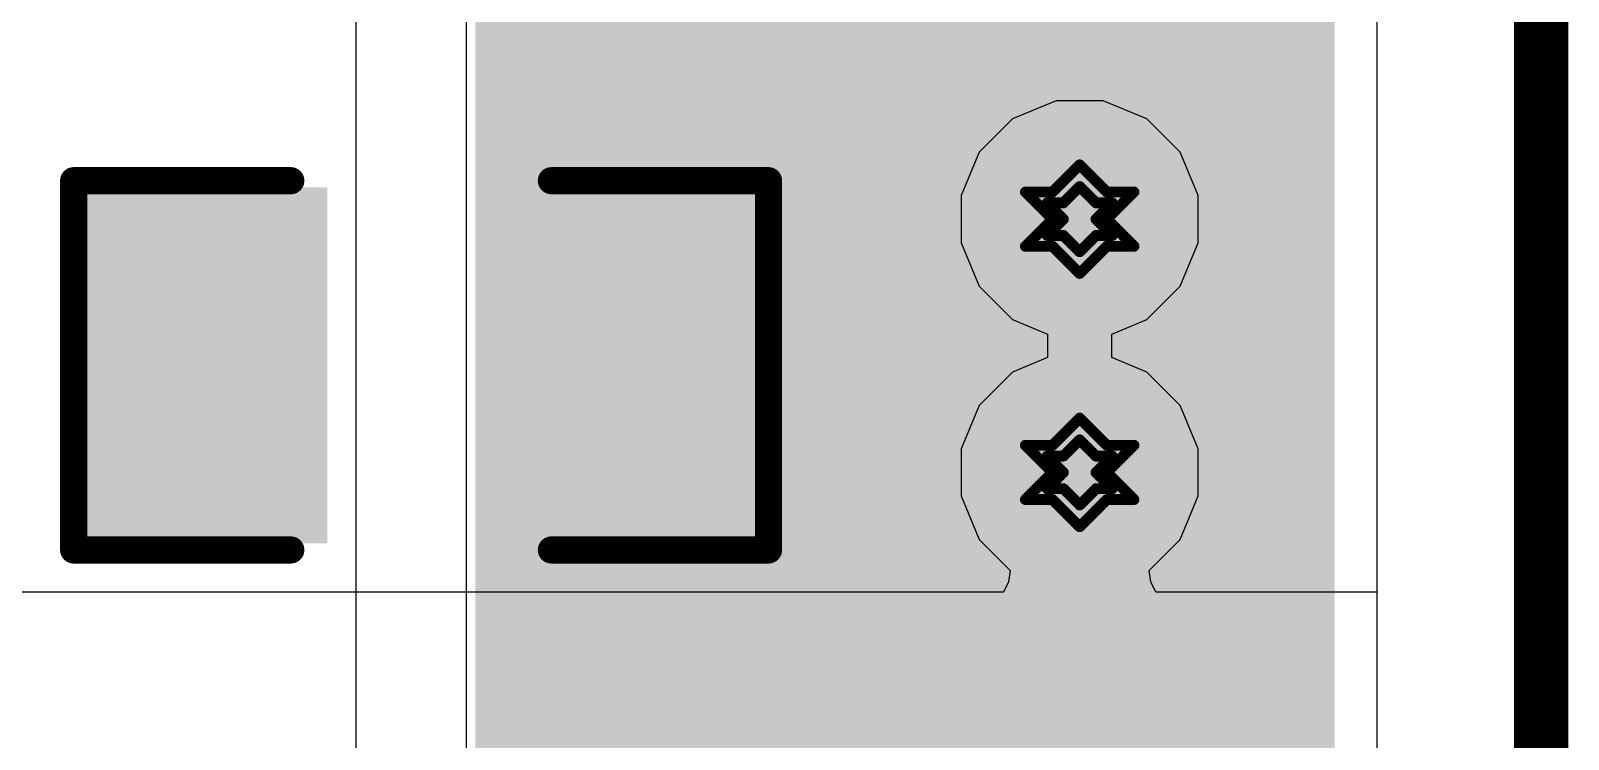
# Model space of a CAD drawing. Header units: inches. Extents: x -5 to 5328, y -4 to 5281.
# Drawn here: x 138.91 to 146.11, y 79.78 to 83.09 of the extents above; entities that cross this region are included whole.
import ezdxf

# ---------------------------------------------------------------- set-up
doc = ezdxf.new("R2010")
doc.units = ezdxf.units.IN
for name, color, linetype in [('Board Outline', 216, 'Continuous'), ('Bottom Layer', 5, 'Continuous'), ('Bottom Solder', 6, 'Continuous'), ('Drill Drawing', 1, 'Continuous'), ('Layer 1', 16, 'Continuous'), ('Layer 2', 76, 'Continuous'), ('Top Layer', 1, 'Continuous'), ('Top Overlay', 2, 'Continuous'), ('Top Paste', 8, 'Continuous'), ('Top Solder', 216, 'Continuous'), ('Via Holes', 16, 'Continuous')]:
    doc.layers.add(name, color=color, linetype=linetype)

# ---------------------------------------------------------------- blocks, each defined once
blk = doc.blocks.new('C___0805_201')
at = {"layer": 'Top Layer'}
for points in [[(-1.524, 0.762), (-0.508, 0.762), (-0.508, -0.762), (-1.524, -0.762)], [(0.508, 0.762), (1.524, 0.762), (1.524, -0.762), (0.508, -0.762)]]:
    blk.add_hatch(color=1, dxfattribs=at).paths.add_polyline_path(points)
at = {"layer": 'Top Paste'}
for points in [[(-1.524, 0.762), (-0.508, 0.762), (-0.508, -0.762), (-1.524, -0.762)], [(0.508, 0.762), (1.524, 0.762), (1.524, -0.762), (0.508, -0.762)]]:
    blk.add_hatch(color=8, dxfattribs=at).paths.add_polyline_path(points)
at = {"layer": 'Top Solder'}
for points in [[(-1.594, 0.832), (-0.438, 0.832), (-0.438, -0.832), (-1.594, -0.832)], [(0.438, 0.832), (1.594, 0.832), (1.594, -0.832), (0.438, -0.832)]]:
    blk.add_hatch(color=216, dxfattribs=at).paths.add_polyline_path(points)
at = {"layer": 'Top Overlay'}
for points in [[(-1.6256, 0.8636, 0.127, 0.127, 0), (-1.6256, -0.8636, 0.127, 0.127, 0)], [(-0.6096, 0.8636, 0.127, 0.127, 0), (-1.6256, 0.8636, 0.127, 0.127, 0)], [(1.6256, 0.8636, 0.127, 0.127, 0), (0.6096, 0.8636, 0.127, 0.127, 0)], [(1.6256, 0.8636, 0.127, 0.127, 0), (1.6256, -0.8636, 0.127, 0.127, 0)], [(-0.6096, -0.8636, 0.127, 0.127, 0), (-1.6256, -0.8636, 0.127, 0.127, 0)], [(1.6256, -0.8636, 0.127, 0.127, 0), (0.6096, -0.8636, 0.127, 0.127, 0)]]:
    blk.add_lwpolyline(points, format="xyseb", dxfattribs=at)
for points in [[(-1.6574, 0.8636, 0.0635, 0.0635, 1), (-1.5938, 0.8636, 0.0635, 0.0635, 1)], [(-1.6574, 0.8636, 0.0635, 0.0635, 1), (-1.5938, 0.8636, 0.0635, 0.0635, 1)], [(-0.6413, 0.8636, 0.0635, 0.0635, 1), (-0.5778, 0.8636, 0.0635, 0.0635, 1)], [(0.5778, 0.8636, 0.0635, 0.0635, 1), (0.6413, 0.8636, 0.0635, 0.0635, 1)], [(1.5938, 0.8636, 0.0635, 0.0635, 1), (1.6574, 0.8636, 0.0635, 0.0635, 1)], [(1.5938, 0.8636, 0.0635, 0.0635, 1), (1.6574, 0.8636, 0.0635, 0.0635, 1)], [(-1.6574, -0.8636, 0.0635, 0.0635, 1), (-1.5938, -0.8636, 0.0635, 0.0635, 1)], [(-1.6574, -0.8636, 0.0635, 0.0635, 1), (-1.5938, -0.8636, 0.0635, 0.0635, 1)], [(-0.6413, -0.8636, 0.0635, 0.0635, 1), (-0.5778, -0.8636, 0.0635, 0.0635, 1)], [(0.5778, -0.8636, 0.0635, 0.0635, 1), (0.6413, -0.8636, 0.0635, 0.0635, 1)], [(1.5938, -0.8636, 0.0635, 0.0635, 1), (1.6574, -0.8636, 0.0635, 0.0635, 1)], [(1.5938, -0.8636, 0.0635, 0.0635, 1), (1.6574, -0.8636, 0.0635, 0.0635, 1)]]:
    blk.add_lwpolyline(points, format="xyseb", close=True, dxfattribs=at)

msp = doc.modelspace()

# ---------------------------------------------------------------- hatches: boundary and pattern name
at = {"layer": 'Bottom Layer'}
h = msp.add_hatch(color=5, dxfattribs=at)
edge = h.paths.add_edge_path()
edge.add_arc((143.8223, 82.212), 0.3, 0, 360)
h = msp.add_hatch(color=5, dxfattribs=at)
edge = h.paths.add_edge_path()
edge.add_arc((143.8223, 81.0273), 0.3, 0, 360)
at = {"layer": 'Bottom Solder'}
h = msp.add_hatch(color=6, dxfattribs=at)
edge = h.paths.add_edge_path()
edge.add_arc((143.8223, 82.212), 0.4016, 0, 360)
h = msp.add_hatch(color=6, dxfattribs=at)
edge = h.paths.add_edge_path()
edge.add_arc((143.8223, 81.0273), 0.4016, 0, 360)
at = {"layer": 'Layer 1'}
h = msp.add_hatch(color=16, dxfattribs=at)
edge = h.paths.add_edge_path()
edge.add_arc((143.8223, 82.212), 0.3, 0, 360)
h = msp.add_hatch(color=16, dxfattribs=at)
edge = h.paths.add_edge_path()
edge.add_arc((143.8223, 81.0273), 0.3, 0, 360)
at = {"layer": 'Layer 2'}
h = msp.add_hatch(color=76, dxfattribs=at)
edge = h.paths.add_edge_path()
edge.add_arc((143.8223, 82.212), 0.3, 0, 360)
h = msp.add_hatch(color=76, dxfattribs=at)
edge = h.paths.add_edge_path()
edge.add_arc((143.8223, 81.0273), 0.3, 0, 360)
at = {"layer": 'Top Layer'}
msp.add_hatch(color=1, dxfattribs=at).paths.add_polyline_path([(140.994, 73.0516), (145.0161, 73.0516), (145.0161, 87.7508), (140.994, 87.7508)])
h = msp.add_hatch(color=1, dxfattribs=at)
edge = h.paths.add_edge_path()
edge.add_arc((143.8223, 82.212), 0.3, 0, 360)
h = msp.add_hatch(color=1, dxfattribs=at)
edge = h.paths.add_edge_path()
edge.add_arc((143.8223, 81.0273), 0.3, 0, 360)
at = {"layer": 'Top Solder'}
h = msp.add_hatch(color=216, dxfattribs=at)
edge = h.paths.add_edge_path()
edge.add_arc((143.8223, 82.212), 0.4016, 0, 360)
h = msp.add_hatch(color=216, dxfattribs=at)
edge = h.paths.add_edge_path()
edge.add_arc((143.8223, 81.0273), 0.4016, 0, 360)
at = {"layer": 'Via Holes'}
h = msp.add_hatch(color=7, dxfattribs=at)
edge = h.paths.add_edge_path()
edge.add_arc((143.8223, 82.212), 0.15, 0, 360)
h = msp.add_hatch(color=7, dxfattribs=at)
edge = h.paths.add_edge_path()
edge.add_arc((143.8223, 81.0273), 0.15, 0, 360)

# ---------------------------------------------------------------- linework, layer by layer
at = {"layer": 'Board Outline'}
msp.add_lwpolyline([(145.9813, -4, 0.254, 0.254, 0), (145.9813, 106, 0.254, 0.254, 0)], format="xyseb", dxfattribs=at)
at = {"layer": 'Bottom Layer'}
msp.add_line((145.2127, 99.4446), (145.2127, 67.59), dxfattribs=at)
at = {"layer": 'Drill Drawing'}
for points in [[(143.6953, 82.339, 0.0508, 0.0508, 0), (143.8223, 82.466, 0.0508, 0.0508, 0)], [(143.8223, 82.466, 0.0508, 0.0508, 0), (143.9493, 82.339, 0.0508, 0.0508, 0)], [(143.7461, 82.2882, 0.0508, 0.0508, 0), (143.8223, 82.3644, 0.0508, 0.0508, 0)], [(143.8223, 82.3644, 0.0508, 0.0508, 0), (143.8985, 82.2882, 0.0508, 0.0508, 0)], [(143.5683, 82.339, 0.0508, 0.0508, 0), (143.6953, 82.212, 0.0508, 0.0508, 0)], [(143.5683, 82.339, 0.0508, 0.0508, 0), (143.6953, 82.339, 0.0508, 0.0508, 0)], [(143.6699, 82.2882, 0.0508, 0.0508, 0), (143.7461, 82.212, 0.0508, 0.0508, 0)], [(143.6699, 82.2882, 0.0508, 0.0508, 0), (143.7461, 82.2882, 0.0508, 0.0508, 0)], [(143.8985, 82.2882, 0.0508, 0.0508, 0), (143.9747, 82.2882, 0.0508, 0.0508, 0)], [(143.8985, 82.212, 0.0508, 0.0508, 0), (143.9747, 82.2882, 0.0508, 0.0508, 0)], [(143.9493, 82.339, 0.0508, 0.0508, 0), (144.0763, 82.339, 0.0508, 0.0508, 0)], [(143.9493, 82.212, 0.0508, 0.0508, 0), (144.0763, 82.339, 0.0508, 0.0508, 0)], [(143.5683, 82.085, 0.0508, 0.0508, 0), (143.6953, 82.212, 0.0508, 0.0508, 0)], [(143.6699, 82.1358, 0.0508, 0.0508, 0), (143.7461, 82.212, 0.0508, 0.0508, 0)], [(143.8985, 82.212, 0.0508, 0.0508, 0), (143.9747, 82.1358, 0.0508, 0.0508, 0)], [(143.9493, 82.212, 0.0508, 0.0508, 0), (144.0763, 82.085, 0.0508, 0.0508, 0)], [(143.6699, 82.1358, 0.0508, 0.0508, 0), (143.7461, 82.1358, 0.0508, 0.0508, 0)], [(143.7461, 82.1358, 0.0508, 0.0508, 0), (143.8223, 82.0596, 0.0508, 0.0508, 0)], [(143.8223, 82.0596, 0.0508, 0.0508, 0), (143.8985, 82.1358, 0.0508, 0.0508, 0)], [(143.8985, 82.1358, 0.0508, 0.0508, 0), (143.9747, 82.1358, 0.0508, 0.0508, 0)], [(143.5683, 82.085, 0.0508, 0.0508, 0), (143.6953, 82.085, 0.0508, 0.0508, 0)], [(143.6953, 82.085, 0.0508, 0.0508, 0), (143.8223, 81.958, 0.0508, 0.0508, 0)], [(143.8223, 81.958, 0.0508, 0.0508, 0), (143.9493, 82.085, 0.0508, 0.0508, 0)], [(143.9493, 82.085, 0.0508, 0.0508, 0), (144.0763, 82.085, 0.0508, 0.0508, 0)], [(143.6953, 81.1543, 0.0508, 0.0508, 0), (143.8223, 81.2813, 0.0508, 0.0508, 0)], [(143.8223, 81.2813, 0.0508, 0.0508, 0), (143.9493, 81.1543, 0.0508, 0.0508, 0)], [(143.5683, 81.1543, 0.0508, 0.0508, 0), (143.6953, 81.0273, 0.0508, 0.0508, 0)], [(143.5683, 81.1543, 0.0508, 0.0508, 0), (143.6953, 81.1543, 0.0508, 0.0508, 0)], [(143.7461, 81.1035, 0.0508, 0.0508, 0), (143.8223, 81.1797, 0.0508, 0.0508, 0)], [(143.8223, 81.1797, 0.0508, 0.0508, 0), (143.8985, 81.1035, 0.0508, 0.0508, 0)], [(143.9493, 81.1543, 0.0508, 0.0508, 0), (144.0763, 81.1543, 0.0508, 0.0508, 0)], [(143.9493, 81.0273, 0.0508, 0.0508, 0), (144.0763, 81.1543, 0.0508, 0.0508, 0)], [(143.6699, 81.1035, 0.0508, 0.0508, 0), (143.7461, 81.0273, 0.0508, 0.0508, 0)], [(143.6699, 81.1035, 0.0508, 0.0508, 0), (143.7461, 81.1035, 0.0508, 0.0508, 0)], [(143.8985, 81.1035, 0.0508, 0.0508, 0), (143.9747, 81.1035, 0.0508, 0.0508, 0)], [(143.8985, 81.0273, 0.0508, 0.0508, 0), (143.9747, 81.1035, 0.0508, 0.0508, 0)], [(143.5683, 80.9003, 0.0508, 0.0508, 0), (143.6953, 81.0273, 0.0508, 0.0508, 0)], [(143.6699, 80.9511, 0.0508, 0.0508, 0), (143.7461, 81.0273, 0.0508, 0.0508, 0)], [(143.8985, 81.0273, 0.0508, 0.0508, 0), (143.9747, 80.9511, 0.0508, 0.0508, 0)], [(143.9493, 81.0273, 0.0508, 0.0508, 0), (144.0763, 80.9003, 0.0508, 0.0508, 0)], [(143.6699, 80.9511, 0.0508, 0.0508, 0), (143.7461, 80.9511, 0.0508, 0.0508, 0)], [(143.7461, 80.9511, 0.0508, 0.0508, 0), (143.8223, 80.8749, 0.0508, 0.0508, 0)], [(143.8223, 80.8749, 0.0508, 0.0508, 0), (143.8985, 80.9511, 0.0508, 0.0508, 0)], [(143.8985, 80.9511, 0.0508, 0.0508, 0), (143.9747, 80.9511, 0.0508, 0.0508, 0)], [(143.5683, 80.9003, 0.0508, 0.0508, 0), (143.6953, 80.9003, 0.0508, 0.0508, 0)], [(143.6953, 80.9003, 0.0508, 0.0508, 0), (143.8223, 80.7733, 0.0508, 0.0508, 0)], [(143.8223, 80.7733, 0.0508, 0.0508, 0), (143.9493, 80.9003, 0.0508, 0.0508, 0)], [(143.9493, 80.9003, 0.0508, 0.0508, 0), (144.0763, 80.9003, 0.0508, 0.0508, 0)]]:
    msp.add_lwpolyline(points, format="xyseb", dxfattribs=at)
for points in [[(143.8096, 82.466, 0.0254, 0.0254, 1), (143.835, 82.466, 0.0254, 0.0254, 1)], [(143.8096, 82.466, 0.0254, 0.0254, 1), (143.835, 82.466, 0.0254, 0.0254, 1)], [(143.8096, 82.3644, 0.0254, 0.0254, 1), (143.835, 82.3644, 0.0254, 0.0254, 1)], [(143.8096, 82.3644, 0.0254, 0.0254, 1), (143.835, 82.3644, 0.0254, 0.0254, 1)], [(143.5556, 82.339, 0.0254, 0.0254, 1), (143.581, 82.339, 0.0254, 0.0254, 1)], [(143.5556, 82.339, 0.0254, 0.0254, 1), (143.581, 82.339, 0.0254, 0.0254, 1)], [(143.6572, 82.2882, 0.0254, 0.0254, 1), (143.6826, 82.2882, 0.0254, 0.0254, 1)], [(143.6572, 82.2882, 0.0254, 0.0254, 1), (143.6826, 82.2882, 0.0254, 0.0254, 1)], [(143.6826, 82.339, 0.0254, 0.0254, 1), (143.708, 82.339, 0.0254, 0.0254, 1)], [(143.6826, 82.339, 0.0254, 0.0254, 1), (143.708, 82.339, 0.0254, 0.0254, 1)], [(143.7334, 82.2882, 0.0254, 0.0254, 1), (143.7588, 82.2882, 0.0254, 0.0254, 1)], [(143.7334, 82.2882, 0.0254, 0.0254, 1), (143.7588, 82.2882, 0.0254, 0.0254, 1)], [(143.8858, 82.2882, 0.0254, 0.0254, 1), (143.9112, 82.2882, 0.0254, 0.0254, 1)], [(143.8858, 82.2882, 0.0254, 0.0254, 1), (143.9112, 82.2882, 0.0254, 0.0254, 1)], [(143.9366, 82.339, 0.0254, 0.0254, 1), (143.962, 82.339, 0.0254, 0.0254, 1)], [(143.9366, 82.339, 0.0254, 0.0254, 1), (143.962, 82.339, 0.0254, 0.0254, 1)], [(143.962, 82.2882, 0.0254, 0.0254, 1), (143.9874, 82.2882, 0.0254, 0.0254, 1)], [(143.962, 82.2882, 0.0254, 0.0254, 1), (143.9874, 82.2882, 0.0254, 0.0254, 1)], [(144.0636, 82.339, 0.0254, 0.0254, 1), (144.089, 82.339, 0.0254, 0.0254, 1)], [(144.0636, 82.339, 0.0254, 0.0254, 1), (144.089, 82.339, 0.0254, 0.0254, 1)], [(143.6826, 82.212, 0.0254, 0.0254, 1), (143.708, 82.212, 0.0254, 0.0254, 1)], [(143.6826, 82.212, 0.0254, 0.0254, 1), (143.708, 82.212, 0.0254, 0.0254, 1)], [(143.7334, 82.212, 0.0254, 0.0254, 1), (143.7588, 82.212, 0.0254, 0.0254, 1)], [(143.7334, 82.212, 0.0254, 0.0254, 1), (143.7588, 82.212, 0.0254, 0.0254, 1)], [(143.8858, 82.212, 0.0254, 0.0254, 1), (143.9112, 82.212, 0.0254, 0.0254, 1)], [(143.8858, 82.212, 0.0254, 0.0254, 1), (143.9112, 82.212, 0.0254, 0.0254, 1)], [(143.9366, 82.212, 0.0254, 0.0254, 1), (143.962, 82.212, 0.0254, 0.0254, 1)], [(143.9366, 82.212, 0.0254, 0.0254, 1), (143.962, 82.212, 0.0254, 0.0254, 1)], [(143.6572, 82.1358, 0.0254, 0.0254, 1), (143.6826, 82.1358, 0.0254, 0.0254, 1)], [(143.6572, 82.1358, 0.0254, 0.0254, 1), (143.6826, 82.1358, 0.0254, 0.0254, 1)], [(143.7334, 82.1358, 0.0254, 0.0254, 1), (143.7588, 82.1358, 0.0254, 0.0254, 1)], [(143.7334, 82.1358, 0.0254, 0.0254, 1), (143.7588, 82.1358, 0.0254, 0.0254, 1)], [(143.8858, 82.1358, 0.0254, 0.0254, 1), (143.9112, 82.1358, 0.0254, 0.0254, 1)], [(143.8858, 82.1358, 0.0254, 0.0254, 1), (143.9112, 82.1358, 0.0254, 0.0254, 1)], [(143.962, 82.1358, 0.0254, 0.0254, 1), (143.9874, 82.1358, 0.0254, 0.0254, 1)], [(143.962, 82.1358, 0.0254, 0.0254, 1), (143.9874, 82.1358, 0.0254, 0.0254, 1)], [(143.5556, 82.085, 0.0254, 0.0254, 1), (143.581, 82.085, 0.0254, 0.0254, 1)], [(143.5556, 82.085, 0.0254, 0.0254, 1), (143.581, 82.085, 0.0254, 0.0254, 1)], [(143.6826, 82.085, 0.0254, 0.0254, 1), (143.708, 82.085, 0.0254, 0.0254, 1)], [(143.6826, 82.085, 0.0254, 0.0254, 1), (143.708, 82.085, 0.0254, 0.0254, 1)], [(143.8096, 82.0596, 0.0254, 0.0254, 1), (143.835, 82.0596, 0.0254, 0.0254, 1)], [(143.8096, 82.0596, 0.0254, 0.0254, 1), (143.835, 82.0596, 0.0254, 0.0254, 1)], [(143.9366, 82.085, 0.0254, 0.0254, 1), (143.962, 82.085, 0.0254, 0.0254, 1)], [(143.9366, 82.085, 0.0254, 0.0254, 1), (143.962, 82.085, 0.0254, 0.0254, 1)], [(144.0636, 82.085, 0.0254, 0.0254, 1), (144.089, 82.085, 0.0254, 0.0254, 1)], [(144.0636, 82.085, 0.0254, 0.0254, 1), (144.089, 82.085, 0.0254, 0.0254, 1)], [(143.8096, 81.958, 0.0254, 0.0254, 1), (143.835, 81.958, 0.0254, 0.0254, 1)], [(143.8096, 81.958, 0.0254, 0.0254, 1), (143.835, 81.958, 0.0254, 0.0254, 1)], [(143.8096, 81.2813, 0.0254, 0.0254, 1), (143.835, 81.2813, 0.0254, 0.0254, 1)], [(143.8096, 81.2813, 0.0254, 0.0254, 1), (143.835, 81.2813, 0.0254, 0.0254, 1)], [(143.5556, 81.1543, 0.0254, 0.0254, 1), (143.581, 81.1543, 0.0254, 0.0254, 1)], [(143.5556, 81.1543, 0.0254, 0.0254, 1), (143.581, 81.1543, 0.0254, 0.0254, 1)], [(143.6826, 81.1543, 0.0254, 0.0254, 1), (143.708, 81.1543, 0.0254, 0.0254, 1)], [(143.6826, 81.1543, 0.0254, 0.0254, 1), (143.708, 81.1543, 0.0254, 0.0254, 1)], [(143.8096, 81.1797, 0.0254, 0.0254, 1), (143.835, 81.1797, 0.0254, 0.0254, 1)], [(143.8096, 81.1797, 0.0254, 0.0254, 1), (143.835, 81.1797, 0.0254, 0.0254, 1)], [(143.9366, 81.1543, 0.0254, 0.0254, 1), (143.962, 81.1543, 0.0254, 0.0254, 1)], [(143.9366, 81.1543, 0.0254, 0.0254, 1), (143.962, 81.1543, 0.0254, 0.0254, 1)], [(144.0636, 81.1543, 0.0254, 0.0254, 1), (144.089, 81.1543, 0.0254, 0.0254, 1)], [(144.0636, 81.1543, 0.0254, 0.0254, 1), (144.089, 81.1543, 0.0254, 0.0254, 1)], [(143.6572, 81.1035, 0.0254, 0.0254, 1), (143.6826, 81.1035, 0.0254, 0.0254, 1)], [(143.6572, 81.1035, 0.0254, 0.0254, 1), (143.6826, 81.1035, 0.0254, 0.0254, 1)], [(143.7334, 81.1035, 0.0254, 0.0254, 1), (143.7588, 81.1035, 0.0254, 0.0254, 1)], [(143.7334, 81.1035, 0.0254, 0.0254, 1), (143.7588, 81.1035, 0.0254, 0.0254, 1)], [(143.8858, 81.1035, 0.0254, 0.0254, 1), (143.9112, 81.1035, 0.0254, 0.0254, 1)], [(143.8858, 81.1035, 0.0254, 0.0254, 1), (143.9112, 81.1035, 0.0254, 0.0254, 1)], [(143.962, 81.1035, 0.0254, 0.0254, 1), (143.9874, 81.1035, 0.0254, 0.0254, 1)], [(143.962, 81.1035, 0.0254, 0.0254, 1), (143.9874, 81.1035, 0.0254, 0.0254, 1)], [(143.6826, 81.0273, 0.0254, 0.0254, 1), (143.708, 81.0273, 0.0254, 0.0254, 1)], [(143.6826, 81.0273, 0.0254, 0.0254, 1), (143.708, 81.0273, 0.0254, 0.0254, 1)], [(143.7334, 81.0273, 0.0254, 0.0254, 1), (143.7588, 81.0273, 0.0254, 0.0254, 1)], [(143.7334, 81.0273, 0.0254, 0.0254, 1), (143.7588, 81.0273, 0.0254, 0.0254, 1)], [(143.8858, 81.0273, 0.0254, 0.0254, 1), (143.9112, 81.0273, 0.0254, 0.0254, 1)], [(143.8858, 81.0273, 0.0254, 0.0254, 1), (143.9112, 81.0273, 0.0254, 0.0254, 1)], [(143.9366, 81.0273, 0.0254, 0.0254, 1), (143.962, 81.0273, 0.0254, 0.0254, 1)], [(143.9366, 81.0273, 0.0254, 0.0254, 1), (143.962, 81.0273, 0.0254, 0.0254, 1)], [(143.6572, 80.9511, 0.0254, 0.0254, 1), (143.6826, 80.9511, 0.0254, 0.0254, 1)], [(143.6572, 80.9511, 0.0254, 0.0254, 1), (143.6826, 80.9511, 0.0254, 0.0254, 1)], [(143.7334, 80.9511, 0.0254, 0.0254, 1), (143.7588, 80.9511, 0.0254, 0.0254, 1)], [(143.7334, 80.9511, 0.0254, 0.0254, 1), (143.7588, 80.9511, 0.0254, 0.0254, 1)], [(143.8858, 80.9511, 0.0254, 0.0254, 1), (143.9112, 80.9511, 0.0254, 0.0254, 1)], [(143.8858, 80.9511, 0.0254, 0.0254, 1), (143.9112, 80.9511, 0.0254, 0.0254, 1)], [(143.962, 80.9511, 0.0254, 0.0254, 1), (143.9874, 80.9511, 0.0254, 0.0254, 1)], [(143.962, 80.9511, 0.0254, 0.0254, 1), (143.9874, 80.9511, 0.0254, 0.0254, 1)], [(143.5556, 80.9003, 0.0254, 0.0254, 1), (143.581, 80.9003, 0.0254, 0.0254, 1)], [(143.5556, 80.9003, 0.0254, 0.0254, 1), (143.581, 80.9003, 0.0254, 0.0254, 1)], [(143.6826, 80.9003, 0.0254, 0.0254, 1), (143.708, 80.9003, 0.0254, 0.0254, 1)], [(143.6826, 80.9003, 0.0254, 0.0254, 1), (143.708, 80.9003, 0.0254, 0.0254, 1)], [(143.8096, 80.8749, 0.0254, 0.0254, 1), (143.835, 80.8749, 0.0254, 0.0254, 1)], [(143.8096, 80.8749, 0.0254, 0.0254, 1), (143.835, 80.8749, 0.0254, 0.0254, 1)], [(143.9366, 80.9003, 0.0254, 0.0254, 1), (143.962, 80.9003, 0.0254, 0.0254, 1)], [(143.9366, 80.9003, 0.0254, 0.0254, 1), (143.962, 80.9003, 0.0254, 0.0254, 1)], [(144.0636, 80.9003, 0.0254, 0.0254, 1), (144.089, 80.9003, 0.0254, 0.0254, 1)], [(144.0636, 80.9003, 0.0254, 0.0254, 1), (144.089, 80.9003, 0.0254, 0.0254, 1)], [(143.8096, 80.7733, 0.0254, 0.0254, 1), (143.835, 80.7733, 0.0254, 0.0254, 1)], [(143.8096, 80.7733, 0.0254, 0.0254, 1), (143.835, 80.7733, 0.0254, 0.0254, 1)]]:
    msp.add_lwpolyline(points, format="xyseb", close=True, dxfattribs=at)
at = {"layer": 'Layer 1'}
msp.add_line((145.2127, 99.4446), (145.2127, 2.5956), dxfattribs=at)
at = {"layer": 'Layer 2'}
for p, q in [((145.2127, 99.4446), (145.2127, 80.4674)), ((143.7121, 82.766), (143.5085, 82.6816)), ((143.9325, 82.766), (143.7121, 82.766)), ((144.1361, 82.6816), (143.9325, 82.766)), ((143.5085, 82.6816), (143.3526, 82.5258)), ((144.2919, 82.5258), (144.1361, 82.6816)), ((143.3526, 82.5258), (143.2683, 82.3222)), ((144.3763, 82.3222), (144.2919, 82.5258)), ((143.2683, 82.3222), (143.2683, 82.1018)), ((144.3763, 82.1018), (144.3763, 82.3222)), ((143.2683, 82.1018), (143.3526, 81.8981)), ((144.2919, 81.8981), (144.3763, 82.1018)), ((143.3526, 81.8981), (143.5085, 81.7423)), ((144.1361, 81.7423), (144.2919, 81.8981)), ((143.5085, 81.7423), (143.6719, 81.6746)), ((143.9727, 81.6746), (144.1361, 81.7423)), ((143.6719, 81.6746), (143.6719, 81.5646)), ((143.9727, 81.5646), (143.9727, 81.6746)), ((143.6719, 81.5646), (143.5085, 81.4969)), ((144.1361, 81.4969), (143.9727, 81.5646)), ((143.5085, 81.4969), (143.3526, 81.3411)), ((144.2919, 81.3411), (144.1361, 81.4969)), ((143.3526, 81.3411), (143.2683, 81.1375)), ((144.3763, 81.1375), (144.2919, 81.3411)), ((143.2683, 81.1375), (143.2683, 80.9171)), ((144.3763, 80.9171), (144.3763, 81.1375)), ((143.2683, 80.9171), (143.3526, 80.7135)), ((144.2919, 80.7135), (144.3763, 80.9171)), ((143.3526, 80.7135), (143.4971, 80.569)), ((144.1474, 80.569), (144.2919, 80.7135)), ((143.4887, 80.5157), (143.466, 80.4674)), ((143.4971, 80.569), (143.4887, 80.5157)), ((144.1558, 80.5157), (144.1474, 80.569)), ((144.1786, 80.4674), (144.1558, 80.5157)), ((143.466, 80.4674), (107.4928, 80.4674)), ((145.2127, 80.4674), (144.1786, 80.4674))]:
    msp.add_line(p, q, dxfattribs=at)
at = {"layer": 'Top Layer'}
for p, q in [((140.4353, 88.4275), (140.4353, 76.1906)), ((140.9532, 76.1906), (140.9532, 87.9095)), ((145.2127, 87.8507), (145.2127, 73.0665))]:
    msp.add_line(p, q, dxfattribs=at)

# ---------------------------------------------------------------- block references
at = {"rotation": 180}
msp.add_blockref('C___0805_201', (140.7408, 81.5282), dxfattribs=at)

doc.saveas('drawing.dxf')
